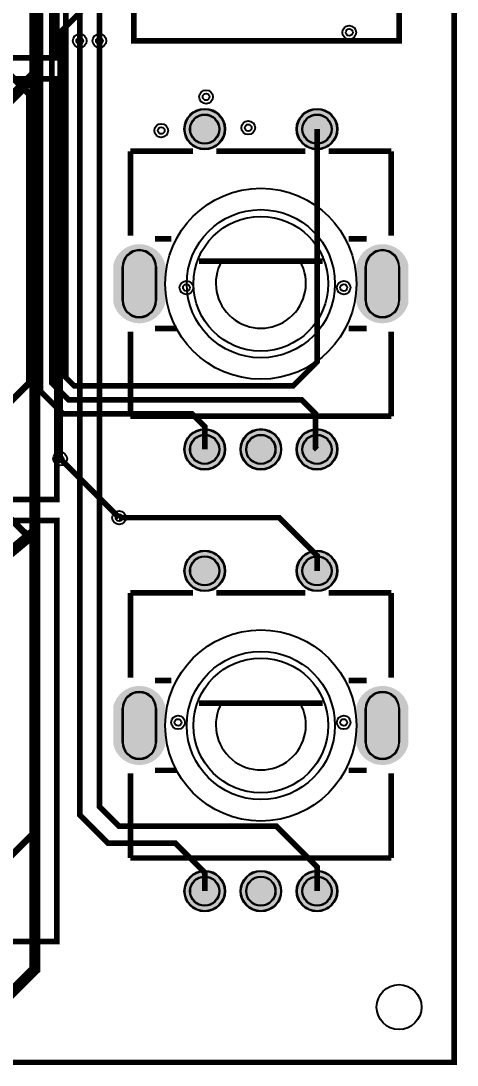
# Model space of a CAD drawing. Header units: millimetres. Extents: x 0 to 100, y 0 to 92.
# Drawn here: x 80.39 to 100.13, y -0.13 to 47.15 of the extents above; entities that cross this region are included whole.
import ezdxf

# ---------------------------------------------------------------- set-up
doc = ezdxf.new("R2010")
doc.units = ezdxf.units.MM
for name, color, linetype, true_color in [('BoardOutLine', 7, 'Continuous', 0xff00ff), ('BottomLayer', 7, 'Continuous', 0x0000ff), ('BottomSolderMaskLayer', 7, 'Continuous', 0xaa00ff), ('Document', 7, 'Continuous', 0xffffff), ('Hole', 7, 'Continuous', 0x222222), ('Multi-Layer', 7, 'Continuous', 0xc0c0c0), ('TopLayer', 7, 'Continuous', 0xff0000), ('TopSilkLayer', 7, 'Continuous', 0xffcc00), ('TopSolderMaskLayer', 7, 'Continuous', 0x800080)]:
    doc.layers.add(name, color=color, linetype=linetype, true_color=true_color)

msp = doc.modelspace()

# ---------------------------------------------------------------- hatches: boundary and pattern name
at = {"layer": 'BottomSolderMaskLayer'}
for points in [[(87.785, 42.25, 1), (89.635, 42.25, 1)], [(92.865, 42.25, 1), (94.715, 42.25, 1)], [(86.925, 34.381, -0.785398), (84.575, 34.381), (84.575, 36.119, -0.785398), (86.925, 36.119)], [(97.925, 34.381, -0.785398), (95.575, 34.381), (95.575, 36.119, -0.785398), (97.925, 36.119)], [(87.785, 27.75, 1), (89.635, 27.75, 1)], [(90.325, 27.75, 1), (92.175, 27.75, 1)], [(92.865, 27.75, 1), (94.715, 27.75, 1)], [(87.785, 22.25, 1), (89.635, 22.25, 1)], [(92.865, 22.25, 1), (94.715, 22.25, 1)], [(86.925, 14.381, -0.785398), (84.575, 14.381), (84.575, 16.119, -0.785398), (86.925, 16.119)], [(97.925, 14.381, -0.785398), (95.575, 14.381), (95.575, 16.119, -0.785398), (97.925, 16.119)], [(87.785, 7.75, 1), (89.635, 7.75, 1)], [(90.325, 7.75, 1), (92.175, 7.75, 1)], [(92.865, 7.75, 1), (94.715, 7.75, 1)]]:
    msp.add_hatch(color=256, dxfattribs=at).paths.add_polyline_path(points)
at = {"layer": 'Multi-Layer'}
for points in [[(87.81, 42.25, 1), (89.61, 42.25, 1)], [(92.89, 42.25, 1), (94.69, 42.25, 1)], [(86.9, 34.4, -0.785398), (84.6, 34.4), (84.6, 36.1, -0.785398), (86.9, 36.1)], [(97.9, 34.4, -0.785398), (95.6, 34.4), (95.6, 36.1, -0.785398), (97.9, 36.1)], [(87.81, 27.75, 1), (89.61, 27.75, 1)], [(90.35, 27.75, 1), (92.15, 27.75, 1)], [(92.89, 27.75, 1), (94.69, 27.75, 1)], [(87.81, 22.25, 1), (89.61, 22.25, 1)], [(92.89, 22.25, 1), (94.69, 22.25, 1)], [(86.9, 14.4, -0.785398), (84.6, 14.4), (84.6, 16.1, -0.785398), (86.9, 16.1)], [(97.9, 14.4, -0.785398), (95.6, 14.4), (95.6, 16.1, -0.785398), (97.9, 16.1)], [(87.81, 7.75, 1), (89.61, 7.75, 1)], [(90.35, 7.75, 1), (92.15, 7.75, 1)], [(92.89, 7.75, 1), (94.69, 7.75, 1)]]:
    msp.add_hatch(color=256, dxfattribs=at).paths.add_polyline_path(points)
at = {"layer": 'TopSolderMaskLayer'}
for points in [[(87.785, 42.25, 1), (89.635, 42.25, 1)], [(92.865, 42.25, 1), (94.715, 42.25, 1)], [(86.925, 34.381, -0.785398), (84.575, 34.381), (84.575, 36.119, -0.785398), (86.925, 36.119)], [(97.925, 34.381, -0.785398), (95.575, 34.381), (95.575, 36.119, -0.785398), (97.925, 36.119)], [(87.785, 27.75, 1), (89.635, 27.75, 1)], [(90.325, 27.75, 1), (92.175, 27.75, 1)], [(92.865, 27.75, 1), (94.715, 27.75, 1)], [(87.785, 22.25, 1), (89.635, 22.25, 1)], [(92.865, 22.25, 1), (94.715, 22.25, 1)], [(86.925, 14.381, -0.785398), (84.575, 14.381), (84.575, 16.119, -0.785398), (86.925, 16.119)], [(97.925, 14.381, -0.785398), (95.575, 14.381), (95.575, 16.119, -0.785398), (97.925, 16.119)], [(87.785, 7.75, 1), (89.635, 7.75, 1)], [(90.325, 7.75, 1), (92.175, 7.75, 1)], [(92.865, 7.75, 1), (94.715, 7.75, 1)]]:
    msp.add_hatch(color=256, dxfattribs=at).paths.add_polyline_path(points)

# ---------------------------------------------------------------- linework, layer by layer
at = {"layer": 'BoardOutLine', "const_width": 0.254}
msp.add_lwpolyline([(0, 88.75), (100, 88.75), (100, 0), (0, 0), (0, 88.75)], close=True, dxfattribs=at)
at = {"layer": 'BottomLayer'}
for points, const_width in [([(92.034, 57.965), (93.091, 56.916), (93.091, 55.265), (91.186, 53.36), (89.535, 53.36), (83.947, 47.772), (83.947, 46.248)], 0.254), ([(91.575, 57.505), (92.456, 56.624), (92.456, 55.392), (90.932, 53.868), (89.027, 53.868), (83.058, 47.772), (83.058, 46.248)], 0.254), ([(91.115, 57.046), (91.694, 56.467), (91.694, 55.392), (90.805, 54.503), (88.9, 54.503), (82.423, 48.026), (82.423, 31.008), (82.804, 30.627), (92.71, 30.627), (93.79, 31.707), (93.79, 42.25)], 0.254), ([(89.345, 56.586), (89.205, 56.586), (81.28, 48.661), (81.28, 30.373), (82.296, 29.357), (88.138, 29.357), (88.71, 28.786), (88.71, 27.749)], 0.254), ([(90.655, 56.586), (91.059, 56.182), (91.059, 55.519), (90.551, 55.011), (88.519, 55.011), (81.788, 48.28), (81.788, 30.754), (82.55, 29.992), (93.091, 29.992), (93.726, 29.357), (93.726, 27.813), (93.79, 27.749)], 0.254), ([(75.301, 45.75), (78.857, 45.75), (80.772, 43.835), (80.772, 30.754), (78.74, 28.722)], 0.3), ([(82.169, 27.325), (84.836, 24.658)], 0.254), ([(75.301, 25.751), (78.791, 25.751), (81.001, 23.541), (81.001, 10.409), (79.375, 8.783), (78.74, 8.783)], 0.3)]:
    msp.add_lwpolyline(points, dxfattribs=dict(at, const_width=const_width))
at = {"layer": 'BottomSolderMaskLayer'}
for points in [[(84.99, 36.017), (84.99, 34.484)], [(86.509, 36.017), (86.509, 34.484)], [(95.99, 36.017), (95.99, 34.484)], [(97.509, 36.017), (97.509, 34.484)], [(84.99, 16.017), (84.99, 14.484)], [(86.509, 16.017), (86.509, 14.484)], [(95.99, 16.017), (95.99, 14.484)], [(97.509, 16.017), (97.509, 14.484)]]:
    msp.add_lwpolyline(points, close=True, dxfattribs=at)
for centre, radius in [((88.71, 42.25), 0.925), ((93.79, 42.25), 0.925), ((88.71, 42.25), 0.668), ((93.79, 42.25), 0.668), ((88.71, 27.75), 0.925), ((88.71, 27.75), 0.668), ((91.25, 27.75), 0.925), ((91.25, 27.75), 0.668), ((93.79, 27.75), 0.925), ((93.79, 27.75), 0.668), ((88.71, 22.25), 0.925), ((93.79, 22.25), 0.925), ((88.71, 22.25), 0.668), ((93.79, 22.25), 0.668), ((88.71, 7.75), 0.925), ((91.25, 7.75), 0.925), ((93.79, 7.75), 0.925), ((88.71, 7.75), 0.668), ((91.25, 7.75), 0.668), ((93.79, 7.75), 0.668)]:
    msp.add_circle(centre, radius, dxfattribs=at)
for centre, start, end in [((85.75, 36.017), 360, 180), ((96.75, 36.017), 360, 180), ((85.75, 34.484), 180, 360), ((96.75, 34.484), 180, 360), ((85.75, 16.017), 360, 180), ((96.75, 16.017), 360, 180), ((85.75, 14.484), 180, 360), ((96.75, 14.484), 180, 360)]:
    msp.add_arc(centre, 0.76, start, end, dxfattribs=at)
at = {"layer": 'Document', "const_width": 0.254}
for points in [[(62.975, 64.525), (82.025, 64.525), (82.025, 45.475), (62.975, 45.475), (62.975, 64.525)], [(62.975, 44.525), (82.025, 44.525), (82.025, 25.475), (62.975, 25.475), (62.975, 44.525)], [(62.975, 24.525), (82.025, 24.525), (82.025, 5.475), (62.975, 5.475), (62.975, 24.525)]]:
    msp.add_lwpolyline(points, close=True, dxfattribs=at)
at = {"layer": 'Hole'}
for centre in [(83.058, 46.248), (83.947, 46.248), (95.25, 46.629), (88.773, 43.708), (86.741, 42.184), (90.678, 42.311), (87.884, 35.072), (94.996, 35.072), (82.169, 27.325), (84.836, 24.658), (87.503, 15.387), (94.996, 15.387)]:
    msp.add_circle(centre, 0.155, dxfattribs=at)
at = {"layer": 'Multi-Layer'}
for points in [[(85, 36), (85, 34.5)], [(86.5, 36), (86.5, 34.5)], [(96, 36), (96, 34.5)], [(97.5, 36), (97.5, 34.5)], [(85, 16), (85, 14.5)], [(86.5, 16), (86.5, 14.5)], [(96, 16), (96, 14.5)], [(97.5, 16), (97.5, 14.5)]]:
    msp.add_lwpolyline(points, close=True, dxfattribs=at)
for centre, radius in [((95.25, 46.629), 0.31), ((83.058, 46.248), 0.31), ((83.947, 46.248), 0.31), ((88.773, 43.708), 0.31), ((88.71, 42.25), 0.9), ((93.79, 42.25), 0.9), ((88.71, 42.25), 0.65), ((90.678, 42.311), 0.31), ((93.79, 42.25), 0.65), ((86.741, 42.184), 0.31), ((87.884, 35.072), 0.31), ((94.996, 35.072), 0.31), ((88.71, 27.75), 0.9), ((88.71, 27.75), 0.65), ((91.25, 27.75), 0.9), ((91.25, 27.75), 0.65), ((93.79, 27.75), 0.9), ((93.79, 27.75), 0.65), ((82.169, 27.325), 0.31), ((84.836, 24.658), 0.31), ((88.71, 22.25), 0.9), ((88.71, 22.25), 0.65), ((93.79, 22.25), 0.9), ((93.79, 22.25), 0.65), ((87.503, 15.387), 0.31), ((94.996, 15.387), 0.31), ((88.71, 7.75), 0.9), ((91.25, 7.75), 0.9), ((93.79, 7.75), 0.9), ((88.71, 7.75), 0.65), ((91.25, 7.75), 0.65), ((93.79, 7.75), 0.65), ((97.5, 2.5), 1.016)]:
    msp.add_circle(centre, radius, dxfattribs=at)
for centre, start, end in [((85.75, 36), 360, 180), ((96.75, 36), 360, 180), ((85.75, 34.5), 180, 360), ((96.75, 34.5), 180, 360), ((85.75, 16), 360, 180), ((96.75, 16), 360, 180), ((85.75, 14.5), 180, 360), ((96.75, 14.5), 180, 360)]:
    msp.add_arc(centre, 0.75, start, end, dxfattribs=at)
at = {"layer": 'TopLayer'}
for points, const_width in [([(81.026, 49.804), (81.026, 44.724)], 0.5), ([(84.963, 47.772), (83.312, 47.772), (82.169, 46.629), (82.169, 27.325)], 0.254), ([(83.058, 46.248), (83.058, 11.196), (84.328, 9.926), (87.376, 9.926), (88.71, 8.593), (88.71, 7.749)], 0.254), ([(83.947, 46.248), (83.947, 11.577), (84.836, 10.688), (91.948, 10.688), (93.79, 8.847), (93.79, 7.749)], 0.254), ([(78.74, 42.438), (81.026, 44.724)], 0.5), ([(81.026, 44.724), (81.026, 24.023)], 0.5), ([(84.836, 24.658), (92.075, 24.658), (93.79, 22.944), (93.79, 22.25)], 0.254), ([(81.026, 24.023), (81.026, 4.211), (79.248, 2.433), (17.526, 2.433)], 0.5), ([(78.745, 22.118), (81.026, 24.023), (81.026, 24.153)], 0.5)]:
    msp.add_lwpolyline(points, dxfattribs=dict(at, const_width=const_width))
at = {"layer": 'TopSilkLayer', "const_width": 0.254}
msp.add_lwpolyline([(85.5, 46.25), (85.5, 86.25), (97.5, 86.25), (97.5, 46.25), (85.5, 46.25)], close=True, dxfattribs=at)
for points in [[(85.35, 41.25), (85.35, 37.422)], [(85.35, 41.25), (88.184, 41.25)], [(85.35, 41.25), (85.35, 37.422)], [(89.236, 41.25), (93.264, 41.25)], [(94.316, 41.25), (97.15, 41.25)], [(97.15, 37.422), (97.15, 41.25)], [(87.198, 37.282), (86.462, 37.282)], [(96.038, 37.282), (95.225, 37.282)], [(88.456, 36.266), (94.044, 36.266)], [(85.35, 33.078), (85.35, 29.25)], [(85.35, 33.078), (85.35, 29.25)], [(86.462, 33.218), (87.44, 33.218)], [(96.038, 33.218), (95.225, 33.218)], [(97.15, 29.25), (97.15, 33.078)], [(97.15, 29.25), (85.35, 29.25)], [(85.35, 21.25), (85.35, 17.422)], [(85.35, 21.25), (88.184, 21.25)], [(85.35, 21.25), (85.35, 17.422)], [(89.236, 21.25), (93.264, 21.25)], [(94.316, 21.25), (97.15, 21.25)], [(97.15, 17.422), (97.15, 21.25)], [(87.198, 17.282), (86.462, 17.282)], [(96.038, 17.282), (95.225, 17.282)], [(88.456, 16.266), (94.044, 16.266)], [(86.462, 13.218), (87.44, 13.218)], [(96.038, 13.218), (95.225, 13.218)], [(85.35, 13.078), (85.35, 9.25)], [(85.35, 13.078), (85.35, 9.25)], [(97.15, 9.25), (97.15, 13.078)], [(97.15, 9.25), (85.35, 9.25)]]:
    msp.add_lwpolyline(points, dxfattribs=at)
at = {"layer": 'TopSilkLayer'}
for centre, radius in [((91.25, 35.25), 4.325), ((91.25, 35.25), 3.353), ((91.25, 35.25), 3.048), ((91.25, 15.25), 4.325), ((91.25, 15.25), 3.353), ((91.25, 15.25), 3.048)]:
    msp.add_circle(centre, radius, dxfattribs=at)
for centre in [(91.25, 35.272), (91.25, 15.272)]:
    msp.add_arc(centre, 2.037, 150.7916, 29.2084, dxfattribs=at)
at = {"layer": 'TopSolderMaskLayer'}
for points in [[(84.99, 36.017), (84.99, 34.484)], [(86.509, 36.017), (86.509, 34.484)], [(95.99, 36.017), (95.99, 34.484)], [(97.509, 36.017), (97.509, 34.484)], [(84.99, 16.017), (84.99, 14.484)], [(86.509, 16.017), (86.509, 14.484)], [(95.99, 16.017), (95.99, 14.484)], [(97.509, 16.017), (97.509, 14.484)]]:
    msp.add_lwpolyline(points, close=True, dxfattribs=at)
for centre, radius in [((88.71, 42.25), 0.925), ((93.79, 42.25), 0.925), ((88.71, 42.25), 0.668), ((93.79, 42.25), 0.668), ((88.71, 27.75), 0.925), ((88.71, 27.75), 0.668), ((91.25, 27.75), 0.925), ((91.25, 27.75), 0.668), ((93.79, 27.75), 0.925), ((93.79, 27.75), 0.668), ((88.71, 22.25), 0.925), ((93.79, 22.25), 0.925), ((88.71, 22.25), 0.668), ((93.79, 22.25), 0.668), ((88.71, 7.75), 0.925), ((91.25, 7.75), 0.925), ((93.79, 7.75), 0.925), ((88.71, 7.75), 0.668), ((91.25, 7.75), 0.668), ((93.79, 7.75), 0.668)]:
    msp.add_circle(centre, radius, dxfattribs=at)
for centre, start, end in [((85.75, 36.017), 360, 180), ((96.75, 36.017), 360, 180), ((85.75, 34.484), 180, 360), ((96.75, 34.484), 180, 360), ((85.75, 16.017), 360, 180), ((96.75, 16.017), 360, 180), ((85.75, 14.484), 180, 360), ((96.75, 14.484), 180, 360)]:
    msp.add_arc(centre, 0.76, start, end, dxfattribs=at)

doc.saveas('drawing.dxf')
